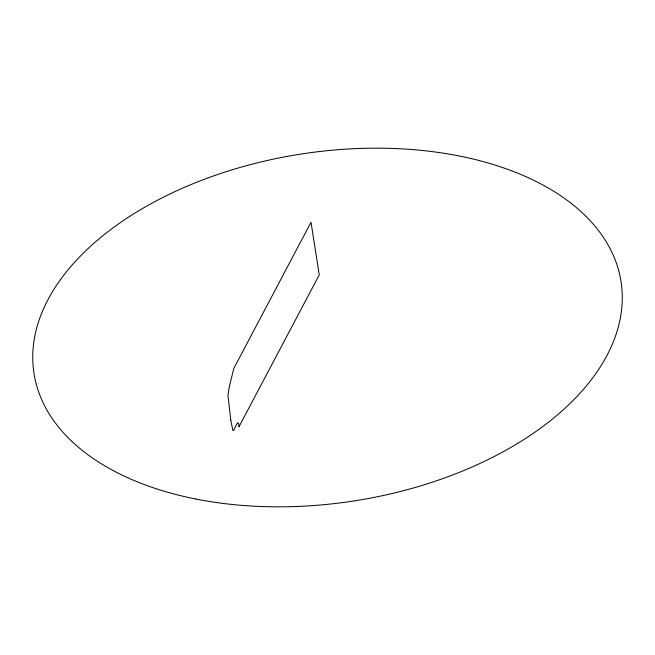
<?xml version="1.0" encoding="UTF-8"?>
<svg xmlns="http://www.w3.org/2000/svg" width="655" height="655" viewBox="0 0 655 655"><rect width="100%" height="100%" fill="white"/><g stroke="black" fill="none" stroke-linecap="round" stroke-linejoin="round"><path stroke-width="0.98" d="M230.806 420.404L232.582 429.148C233.377 436.124 238.436 414.173 238.96 426.823L319.255 274.863L311.019 222.233L234.015 368.053A5.289 1.719 -84.3 0 0 233.745 368.798L229.504 385.836L227.956 395.153L230.806 420.404M195.902 499.044A297.083 175.458 -8.9 0 0 621.718 287.005A297.083 175.458 -8.9 0 0 164.88 196.451A297.083 175.458 -8.9 0 0 195.902 499.044"/></g></svg>
